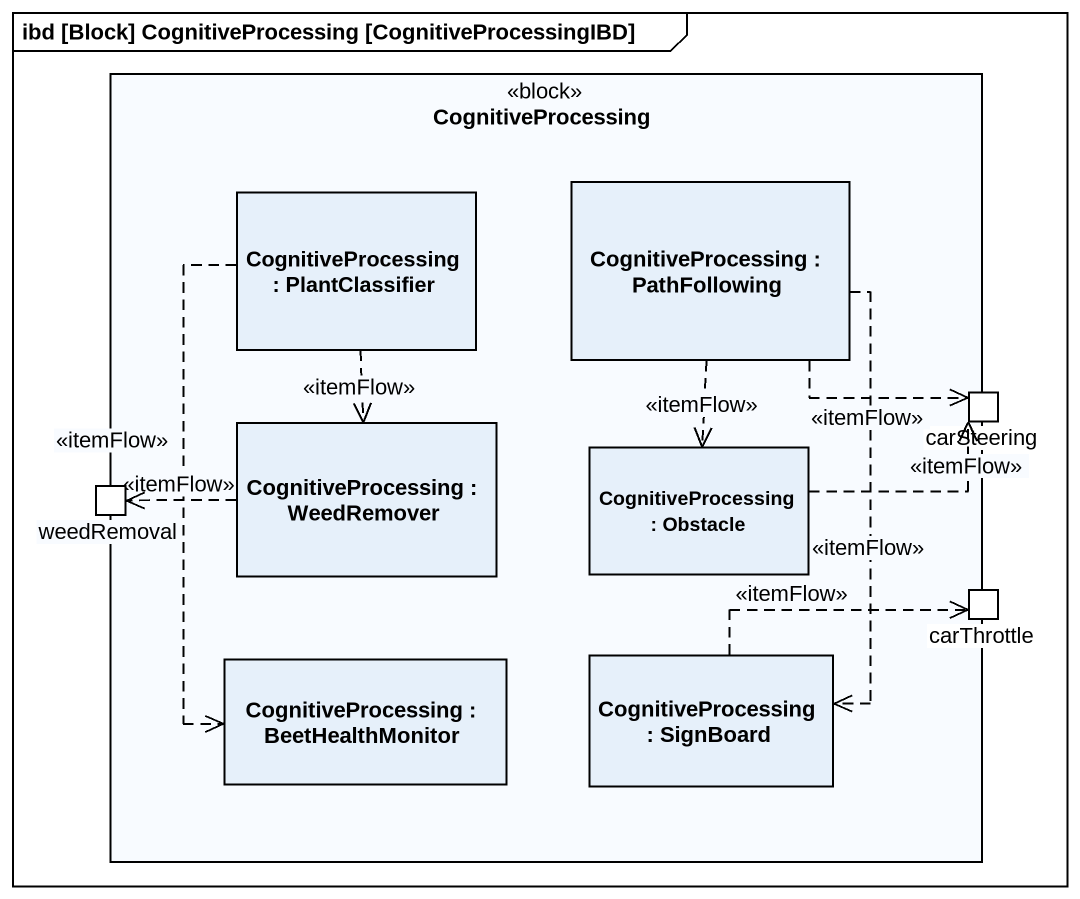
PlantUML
@startuml
mainframe ibd [Block] CognitiveProcessing [CognitiveProcessingIBD]
rectangle CognitiveProcessing <<block>> {
  rectangle "CognitiveProcessing : PlantClassifier" as CognitiveProcessing_2
  rectangle "CognitiveProcessing : PathFollowing" as CognitiveProcessing_3
  rectangle "CognitiveProcessing : WeedRemover" as CognitiveProcessing_4
  port carSteering
  port weedRemoval
  rectangle "CognitiveProcessing : Obstacle" as CognitiveProcessing_5
  port carThrottle
  rectangle "CognitiveProcessing : BeetHealthMonitor" as CognitiveProcessing_6
  rectangle "CognitiveProcessing : SignBoard" as CognitiveProcessing_7
}
CognitiveProcessing_2 ..> CognitiveProcessing_4 : <<itemFlow>>
CognitiveProcessing_2 ..> CognitiveProcessing_6 : <<itemFlow>>
CognitiveProcessing_3 .right.> carSteering : <<itemFlow>>
CognitiveProcessing_3 ..> CognitiveProcessing_5 : <<itemFlow>>
CognitiveProcessing_3 ..> CognitiveProcessing_7 : <<itemFlow>>
CognitiveProcessing_4 .left.> weedRemoval : <<itemFlow>>
CognitiveProcessing_5 .right.> carSteering : <<itemFlow>>
CognitiveProcessing_7 .right.> carThrottle : <<itemFlow>>
@enduml
